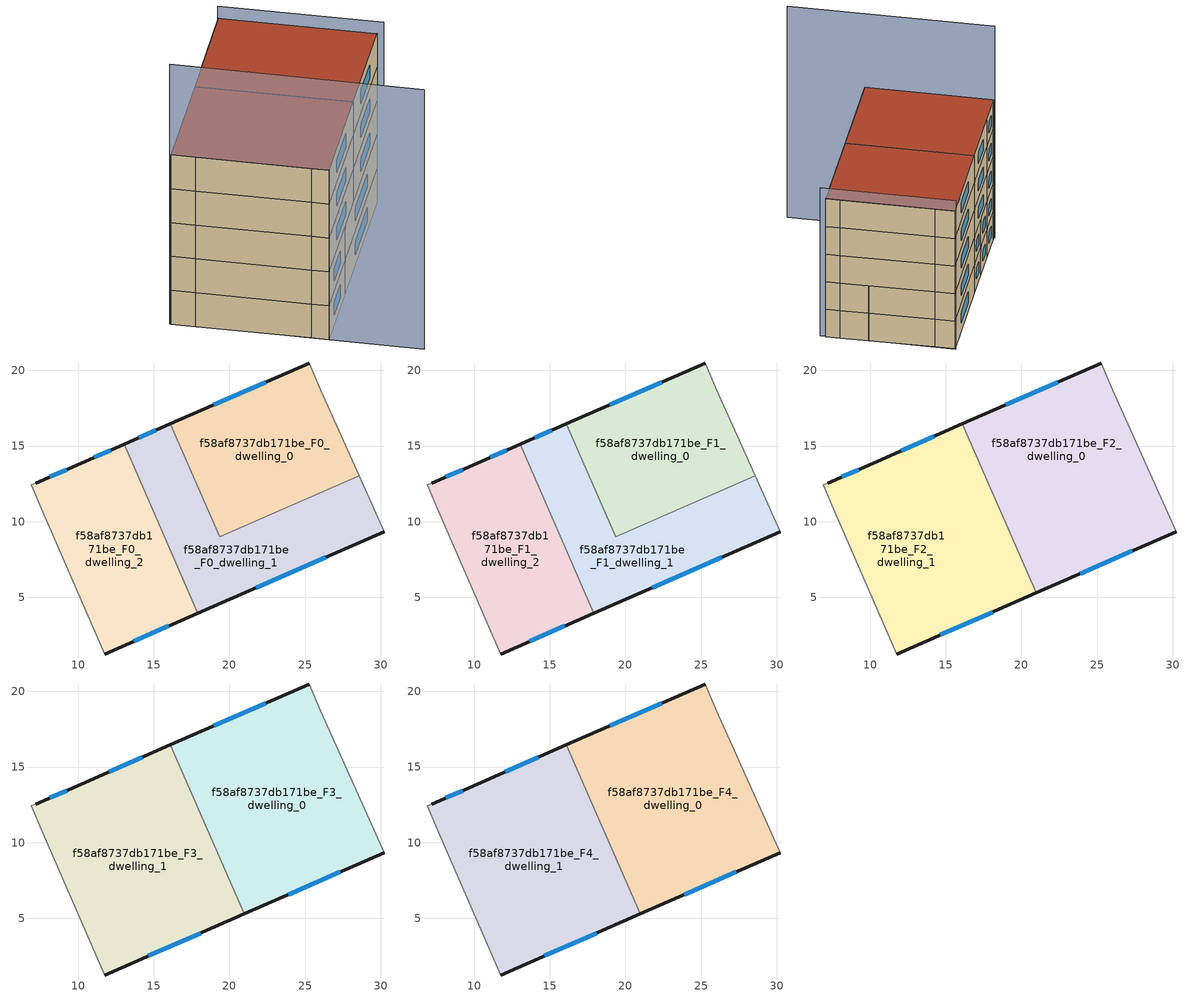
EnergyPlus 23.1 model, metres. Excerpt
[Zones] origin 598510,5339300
f58af8737db171be_F0_dwelling_0
 floor ground (EU_floor_Construction): 26.04,18.71 28.57,13.04 19.36,9.01 16.1,16.46 25.27,20.49 z0
 wall outside (EU_wall_Construction): 25.27,20.49 16.1,16.46 z0:3
 wall adiabatic (EU_wall_Construction): 28.57,13.04 26.04,18.71 25.27,20.49 z0:3
 wall to f58af8737db171be_F0_dwelling_1 (EU_wall_Construction): 16.1,16.46 19.36,9.01 28.57,13.04 z0:3
 window (EU_Window_Construction): 22.39,19.23 18.98,17.73 z0.94:2.06
f58af8737db171be_F0_dwelling_1
 floor ground (EU_floor_Construction): 28.57,13.04 29.67,10.59 30.22,9.34 17.92,3.96 13.04,15.11 16.1,16.46 19.36,9.01 z0
 wall outside (EU_wall_Construction): 17.92,3.96 30.22,9.34 / 16.1,16.46 13.04,15.11 z0:3
 wall adiabatic (EU_wall_Construction): 30.22,9.34 29.67,10.59 28.57,13.04 z0:3
 wall to f58af8737db171be_F0_dwelling_2 (EU_wall_Construction): 13.04,15.11 17.92,3.96 z0:3
 window (EU_Window_Construction): 21.78,5.64 26.36,7.65 / 15.14,16.04 14,15.54 z0.94:2.06
f58af8737db171be_F0_dwelling_2
 floor ground (EU_floor_Construction): 13.04,15.11 17.92,3.96 11.75,1.26 11.21,2.52 7.68,10.67 6.92,12.43 7.19,12.55 10.19,13.86 z0
 wall outside (EU_wall_Construction): 11.75,1.26 17.92,3.96 / 13.04,15.11 10.19,13.86 7.19,12.55 z0:3
 wall adiabatic (EU_wall_Construction): 7.19,12.55 6.92,12.43 7.68,10.67 11.21,2.52 11.75,1.26 z0:3
 window (EU_Window_Construction): 13.69,2.1 15.99,3.11 / 9.25,13.45 8.13,12.96 / 12.15,14.72 11.08,14.26 z0.94:2.06
f58af8737db171be_F1_dwelling_0
 floor to f58af8737db171be_F0_dwelling_0 (EU_floor_Construction): 26.04,18.71 28.57,13.04 19.36,9.01 16.1,16.46 25.27,20.49 z3
 wall outside (EU_wall_Construction): 25.27,20.49 16.1,16.46 z3:6
 wall adiabatic (EU_wall_Construction): 28.57,13.04 26.04,18.71 25.27,20.49 z3:6
 wall to f58af8737db171be_F1_dwelling_1 (EU_wall_Construction): 16.1,16.46 19.36,9.01 28.57,13.04 z3:6
 window (EU_Window_Construction): 22.39,19.23 18.98,17.73 z3.94:5.06
f58af8737db171be_F1_dwelling_1
 floor to f58af8737db171be_F0_dwelling_1 (EU_floor_Construction): 28.57,13.04 29.67,10.59 30.22,9.34 17.92,3.96 13.04,15.11 16.1,16.46 19.36,9.01 z3
 wall outside (EU_wall_Construction): 17.92,3.96 30.22,9.34 / 16.1,16.46 13.04,15.11 z3:6
 wall adiabatic (EU_wall_Construction): 30.22,9.34 29.67,10.59 28.57,13.04 z3:6
 wall to f58af8737db171be_F1_dwelling_2 (EU_wall_Construction): 13.04,15.11 17.92,3.96 z3:6
 window (EU_Window_Construction): 21.78,5.64 26.36,7.65 / 15.14,16.04 14,15.54 z3.94:5.06
f58af8737db171be_F1_dwelling_2
 floor to f58af8737db171be_F0_dwelling_2 (EU_floor_Construction): 13.04,15.11 17.92,3.96 11.75,1.26 11.21,2.52 7.68,10.67 6.92,12.43 7.19,12.55 10.19,13.86 z3
 wall outside (EU_wall_Construction): 11.75,1.26 17.92,3.96 / 13.04,15.11 10.19,13.86 7.19,12.55 z3:6
 wall adiabatic (EU_wall_Construction): 7.19,12.55 6.92,12.43 7.68,10.67 11.21,2.52 11.75,1.26 z3:6
 window (EU_Window_Construction): 13.69,2.1 15.99,3.11 / 9.25,13.45 8.13,12.96 / 12.15,14.72 11.08,14.26 z3.94:5.06
f58af8737db171be_F2_dwelling_0
 floor to f58af8737db171be_F1_dwelling_0 (EU_floor_Construction): 26.04,18.71 28.57,13.04 19.36,9.01 16.1,16.46 25.27,20.49 z6
 floor to f58af8737db171be_F1_dwelling_1 (EU_floor_Construction): 28.57,13.04 29.67,10.59 30.22,9.34 20.99,5.3 19.36,9.01 z6
 wall outside (EU_wall_Construction): 20.99,5.3 30.22,9.34 / 25.27,20.49 16.1,16.46 z6:9
 wall adiabatic (EU_wall_Construction): 30.22,9.34 29.67,10.59 26.04,18.71 25.27,20.49 z6:9
 wall to f58af8737db171be_F2_dwelling_1 (EU_wall_Construction): 16.1,16.46 20.99,5.3 z6:9
 window (EU_Window_Construction): 23.88,6.56 27.33,8.07 / 22.4,19.23 18.98,17.73 z6.94:8.06
f58af8737db171be_F2_dwelling_1
 floor to f58af8737db171be_F1_dwelling_1 (EU_floor_Construction): 16.1,16.46 20.99,5.3 17.92,3.96 13.04,15.11 z6
 floor to f58af8737db171be_F1_dwelling_2 (EU_floor_Construction): 13.04,15.11 17.92,3.96 11.75,1.26 11.21,2.52 7.68,10.67 6.92,12.43 7.19,12.55 10.19,13.86 z6
 wall outside (EU_wall_Construction): 16.1,16.46 10.19,13.86 7.19,12.55 / 11.75,1.26 20.99,5.3 z6:9
 wall adiabatic (EU_wall_Construction): 7.19,12.55 6.92,12.43 7.68,10.67 11.21,2.52 11.75,1.26 z6:9
 window (EU_Window_Construction): 9.25,13.45 8.13,12.96 / 14.25,15.65 12.05,14.68 / 14.65,2.52 18.09,4.03 z6.94:8.06
f58af8737db171be_F3_dwelling_0
 floor to f58af8737db171be_F2_dwelling_0 (EU_floor_Construction): 26.04,18.71 29.67,10.59 30.22,9.34 20.99,5.3 16.1,16.46 25.27,20.49 z9
 wall outside (EU_wall_Construction): 20.99,5.3 30.22,9.34 / 25.27,20.49 16.1,16.46 z9:12
 wall adiabatic (EU_wall_Construction): 30.22,9.34 29.67,10.59 26.04,18.71 25.27,20.49 z9:12
 wall to f58af8737db171be_F3_dwelling_1 (EU_wall_Construction): 16.1,16.46 20.99,5.3 z9:12
 window (EU_Window_Construction): 23.88,6.56 27.33,8.07 / 22.4,19.23 18.98,17.73 z9.94:11.06
f58af8737db171be_F3_dwelling_1
 floor to f58af8737db171be_F2_dwelling_1 (EU_floor_Construction): 16.1,16.46 20.99,5.3 11.75,1.26 11.21,2.52 7.68,10.67 6.92,12.43 7.19,12.55 10.19,13.86 z9
 wall outside (EU_wall_Construction): 16.1,16.46 10.19,13.86 7.19,12.55 / 11.75,1.26 20.99,5.3 z9:12
 wall adiabatic (EU_wall_Construction): 7.19,12.55 6.92,12.43 7.68,10.67 11.21,2.52 11.75,1.26 z9:12
 window (EU_Window_Construction): 9.25,13.45 8.13,12.96 / 14.25,15.65 12.05,14.68 / 14.65,2.52 18.09,4.03 z9.94:11.06
f58af8737db171be_F4_dwelling_0
 floor to f58af8737db171be_F3_dwelling_0 (EU_floor_Construction): 26.04,18.71 29.67,10.59 30.22,9.34 20.99,5.3 16.1,16.46 25.27,20.49 z12
 wall outside (EU_wall_Construction): 20.99,5.3 30.22,9.34 / 25.27,20.49 16.1,16.46 z12:15
 wall adiabatic (EU_wall_Construction): 30.22,9.34 29.67,10.59 26.04,18.71 25.27,20.49 z12:15
 wall to f58af8737db171be_F4_dwelling_1 (EU_wall_Construction): 16.1,16.46 20.99,5.3 z12:15
 window (EU_Window_Construction): 23.88,6.56 27.33,8.07 / 22.4,19.23 18.98,17.73 z12.94:14.06
 roof outside (EU_roof_Construction): 30.22,9.34 29.67,10.59 26.04,18.71 25.27,20.49 16.1,16.46 20.99,5.3 z15
f58af8737db171be_F4_dwelling_1
 floor to f58af8737db171be_F3_dwelling_1 (EU_floor_Construction): 16.1,16.46 20.99,5.3 11.75,1.26 11.21,2.52 7.68,10.67 6.92,12.43 7.19,12.55 10.19,13.86 z12
 wall outside (EU_wall_Construction): 16.1,16.46 10.19,13.86 7.19,12.55 / 11.75,1.26 20.99,5.3 z12:15
 wall adiabatic (EU_wall_Construction): 7.19,12.55 6.92,12.43 7.68,10.67 11.21,2.52 11.75,1.26 z12:15
 window (EU_Window_Construction): 9.25,13.45 8.13,12.96 / 14.25,15.65 12.05,14.68 / 14.65,2.52 18.09,4.03 z12.94:14.06
 roof outside (EU_roof_Construction): 20.99,5.3 16.1,16.46 10.19,13.86 7.19,12.55 6.92,12.43 7.68,10.67 11.21,2.52 11.75,1.26 z15
shading: 6.89,12.52 14.66,-5.47 z0:23; 30.34,8.82 25.24,20.54 z0:16.1
[Building]
EU S2 Campaign: North Axis=0; Terrain=City; Solar Distribution=FullExterior
[Site:Location]
Vienna: Latitude=48; Longitude=16.5; Time Zone=1; Elevation=183
[SizingPeriod:WeatherFileDays]
AnnualSizingPeriod: Begin Month=1; Begin Day of Month=1; End Month=12; End Day of Month=31; Day of Week for Start Day=Monday; Use Weather File Daylight Saving Period=No; Use Weather File Rain and Snow Indicators=No
[MATERIAL]
EU_InternalMass_Material: Roughness=MediumRough; Thickness=0.1; Conductivity=1; Density=1800; Specific Heat=900; Thermal Absorptance=0.9; Solar Absorptance=0.7; Visible Absorptance=0.7
[MATERIAL:NOMASS] Roughness=MediumRough; Thermal Absorptance=0.9; Solar Absorptance=0.7; Visible Absorptance=0.7
Name | Thermal Resistance
EU_wall_NoMass | 0.914258
EU_roof_NoMass | 0.954009
EU_floor_NoMass | 1.09711
[WINDOWMATERIAL:SIMPLEGLAZINGSYSTEM]
EU_Window_SimpleGlazing: UFactor=2.09642; Solar Heat Gain Coefficient=0.65; Visible Transmittance=0.65
[CONSTRUCTION]
EU_wall_Construction: EU_wall_NoMass
EU_roof_Construction: EU_roof_NoMass
EU_floor_Construction: EU_floor_NoMass
EU_Window_Construction: EU_Window_SimpleGlazing
EU_InternalMass_Construction: EU_InternalMass_Material
[ZONE] Type=1; Multiplier=1; Ceiling Height=autocalculate; Floor Area=autocalculate; Part of Total Floor Area=Yes
Name | Volume
f58af8737db171be_F0_dwelling_0 | 244.834
f58af8737db171be_F1_dwelling_0 | 244.833
f58af8737db171be_F2_dwelling_0 | 367.24
f58af8737db171be_F3_dwelling_0; f58af8737db171be_F4_dwelling_0 | 367.239
f58af8737db171be_F0_dwelling_1 | 244.849
f58af8737db171be_F1_dwelling_1 | 244.85
f58af8737db171be_F2_dwelling_1 | 367.252
f58af8737db171be_F3_dwelling_1; f58af8737db171be_F4_dwelling_1 | 367.268
f58af8737db171be_F0_dwelling_2; f58af8737db171be_F1_dwelling_2 | 244.854
[INTERNALMASS] Construction=EU_InternalMass_Construction
Name | Zone or ZoneList | Surface Area
f58af8737db171be_F0_dwelling_0_EU_InternalMass | f58af8737db171be_F0_dwelling_0 | 81.6123
f58af8737db171be_F0_dwelling_1_EU_InternalMass | f58af8737db171be_F0_dwelling_1 | 81.6162
f58af8737db171be_F0_dwelling_2_EU_InternalMass | f58af8737db171be_F0_dwelling_2 | 81.6157
f58af8737db171be_F1_dwelling_0_EU_InternalMass | f58af8737db171be_F1_dwelling_0 | 81.6123
f58af8737db171be_F1_dwelling_1_EU_InternalMass | f58af8737db171be_F1_dwelling_1 | 81.6162
f58af8737db171be_F1_dwelling_2_EU_InternalMass | f58af8737db171be_F1_dwelling_2 | 81.6157
f58af8737db171be_F2_dwelling_0_EU_InternalMass | f58af8737db171be_F2_dwelling_0 | 122.413
f58af8737db171be_F2_dwelling_1_EU_InternalMass | f58af8737db171be_F2_dwelling_1 | 122.423
f58af8737db171be_F3_dwelling_0_EU_InternalMass | f58af8737db171be_F3_dwelling_0 | 122.413
f58af8737db171be_F3_dwelling_1_EU_InternalMass | f58af8737db171be_F3_dwelling_1 | 122.423
f58af8737db171be_F4_dwelling_0_EU_InternalMass | f58af8737db171be_F4_dwelling_0 | 122.413
f58af8737db171be_F4_dwelling_1_EU_InternalMass | f58af8737db171be_F4_dwelling_1 | 122.423
[OTHEREQUIPMENT] Fuel Type=Electricity; Design Level Calculation Method=Watts/Area; Power per Zone Floor Area=1; Fraction Latent=0; Fraction Radiant=0; Fraction Lost=0; Carbon Dioxide Generation Rate=0; EndUse Subcategory=EU_Step8_InternalGains
Name | Zone or ZoneList or Space or SpaceList | Schedule
EU_Step8_InternalGain_f58af8737db171be_F0_dwelling_0_f000 | f58af8737db171be_F0_dwelling_0 | EU_Step8_GainSchedule_f58af8737db171be_F0_dwelling_0_f000
EU_Step8_InternalGain_f58af8737db171be_F0_dwelling_1_f000 | f58af8737db171be_F0_dwelling_1 | EU_Step8_GainSchedule_f58af8737db171be_F0_dwelling_1_f000
EU_Step8_InternalGain_f58af8737db171be_F0_dwelling_2_f000 | f58af8737db171be_F0_dwelling_2 | EU_Step8_GainSchedule_f58af8737db171be_F0_dwelling_2_f000
EU_Step8_InternalGain_f58af8737db171be_F1_dwelling_0_f000 | f58af8737db171be_F1_dwelling_0 | EU_Step8_GainSchedule_f58af8737db171be_F1_dwelling_0_f000
EU_Step8_InternalGain_f58af8737db171be_F1_dwelling_1_f000 | f58af8737db171be_F1_dwelling_1 | EU_Step8_GainSchedule_f58af8737db171be_F1_dwelling_1_f000
EU_Step8_InternalGain_f58af8737db171be_F1_dwelling_2_f000 | f58af8737db171be_F1_dwelling_2 | EU_Step8_GainSchedule_f58af8737db171be_F1_dwelling_2_f000
EU_Step8_InternalGain_f58af8737db171be_F2_dwelling_0_f000 | f58af8737db171be_F2_dwelling_0 | EU_Step8_GainSchedule_f58af8737db171be_F2_dwelling_0_f000
EU_Step8_InternalGain_f58af8737db171be_F2_dwelling_1_f000 | f58af8737db171be_F2_dwelling_1 | EU_Step8_GainSchedule_f58af8737db171be_F2_dwelling_1_f000
EU_Step8_InternalGain_f58af8737db171be_F3_dwelling_0_f000 | f58af8737db171be_F3_dwelling_0 | EU_Step8_GainSchedule_f58af8737db171be_F3_dwelling_0_f000
EU_Step8_InternalGain_f58af8737db171be_F3_dwelling_1_f000 | f58af8737db171be_F3_dwelling_1 | EU_Step8_GainSchedule_f58af8737db171be_F3_dwelling_1_f000
EU_Step8_InternalGain_f58af8737db171be_F4_dwelling_0_f000 | f58af8737db171be_F4_dwelling_0 | EU_Step8_GainSchedule_f58af8737db171be_F4_dwelling_0_f000
EU_Step8_InternalGain_f58af8737db171be_F4_dwelling_1_f000 | f58af8737db171be_F4_dwelling_1 | EU_Step8_GainSchedule_f58af8737db171be_F4_dwelling_1_f000
[ZONEVENTILATION:DESIGNFLOWRATE] Schedule=EU_AlwaysOn; Design Flow Rate Calculation Method=AirChanges/Hour; Air Changes per Hour=0.546891; Ventilation Type=Natural; Fan Pressure Rise=0; Fan Total Efficiency=1; Constant Term Coefficient=1; Temperature Term Coefficient=0; Velocity Term Coefficient=0; Velocity Squared Term Coefficient=0; Minimum Indoor Temperature=-100; Maximum Indoor Temperature=100; Delta Temperature=-100; Minimum Outdoor Temperature=-100; Maximum Outdoor Temperature=100; Maximum Wind Speed=40
Name | Zone or ZoneList or Space or SpaceList
EU_ConstantAir_f58af8737db171be_F0_dwelling_0 | f58af8737db171be_F0_dwelling_0
EU_ConstantAir_f58af8737db171be_F0_dwelling_1 | f58af8737db171be_F0_dwelling_1
EU_ConstantAir_f58af8737db171be_F0_dwelling_2 | f58af8737db171be_F0_dwelling_2
EU_ConstantAir_f58af8737db171be_F1_dwelling_0 | f58af8737db171be_F1_dwelling_0
EU_ConstantAir_f58af8737db171be_F1_dwelling_1 | f58af8737db171be_F1_dwelling_1
EU_ConstantAir_f58af8737db171be_F1_dwelling_2 | f58af8737db171be_F1_dwelling_2
EU_ConstantAir_f58af8737db171be_F2_dwelling_0 | f58af8737db171be_F2_dwelling_0
EU_ConstantAir_f58af8737db171be_F2_dwelling_1 | f58af8737db171be_F2_dwelling_1
EU_ConstantAir_f58af8737db171be_F3_dwelling_0 | f58af8737db171be_F3_dwelling_0
EU_ConstantAir_f58af8737db171be_F3_dwelling_1 | f58af8737db171be_F3_dwelling_1
EU_ConstantAir_f58af8737db171be_F4_dwelling_0 | f58af8737db171be_F4_dwelling_0
EU_ConstantAir_f58af8737db171be_F4_dwelling_1 | f58af8737db171be_F4_dwelling_1
[HVACTEMPLATE:THERMOSTAT] Constant Heating Setpoint=20; Constant Cooling Setpoint=50
EU_HeatOnly_f58af8737db171be_F0_dwelling_0; EU_HeatOnly_f58af8737db171be_F0_dwelling_1; EU_HeatOnly_f58af8737db171be_F0_dwelling_2; EU_HeatOnly_f58af8737db171be_F1_dwelling_0; EU_HeatOnly_f58af8737db171be_F1_dwelling_1; EU_HeatOnly_f58af8737db171be_F1_dwelling_2; EU_HeatOnly_f58af8737db171be_F2_dwelling_0; EU_HeatOnly_f58af8737db171be_F2_dwelling_1; EU_HeatOnly_f58af8737db171be_F3_dwelling_0; EU_HeatOnly_f58af8737db171be_F3_dwelling_1; EU_HeatOnly_f58af8737db171be_F4_dwelling_0; EU_HeatOnly_f58af8737db171be_F4_dwelling_1
[HVACTEMPLATE:ZONE:IDEALLOADSAIRSYSTEM] System Availability Schedule=EU_AlwaysOn; Maximum Heating Supply Air Temperature=50; Minimum Cooling Supply Air Temperature=13; Maximum Heating Supply Air Humidity Ratio=0.0156; Minimum Cooling Supply Air Humidity Ratio=0.0077; Heating Limit=NoLimit; Cooling Limit=NoLimit; Heating Availability Schedule=EU_AlwaysOn; Cooling Availability Schedule=EU_CoolingOff; Dehumidification Control Type=ConstantSensibleHeatRatio; Cooling Sensible Heat Ratio=0.7; Dehumidification Setpoint=60; Humidification Control Type=None; Humidification Setpoint=30; Outdoor Air Method=None; Outdoor Air Flow Rate per Person=0.00944; Outdoor Air Flow Rate per Zone Floor Area=0; Outdoor Air Flow Rate per Zone=0; Demand Controlled Ventilation Type=None; Outdoor Air Economizer Type=NoEconomizer; Heat Recovery Type=None; Sensible Heat Recovery Effectiveness=0.7; Latent Heat Recovery Effectiveness=0.65
Name | Template Thermostat
f58af8737db171be_F0_dwelling_0 | EU_HeatOnly_f58af8737db171be_F0_dwelling_0
f58af8737db171be_F0_dwelling_1 | EU_HeatOnly_f58af8737db171be_F0_dwelling_1
f58af8737db171be_F0_dwelling_2 | EU_HeatOnly_f58af8737db171be_F0_dwelling_2
f58af8737db171be_F1_dwelling_0 | EU_HeatOnly_f58af8737db171be_F1_dwelling_0
f58af8737db171be_F1_dwelling_1 | EU_HeatOnly_f58af8737db171be_F1_dwelling_1
f58af8737db171be_F1_dwelling_2 | EU_HeatOnly_f58af8737db171be_F1_dwelling_2
f58af8737db171be_F2_dwelling_0 | EU_HeatOnly_f58af8737db171be_F2_dwelling_0
f58af8737db171be_F2_dwelling_1 | EU_HeatOnly_f58af8737db171be_F2_dwelling_1
f58af8737db171be_F3_dwelling_0 | EU_HeatOnly_f58af8737db171be_F3_dwelling_0
f58af8737db171be_F3_dwelling_1 | EU_HeatOnly_f58af8737db171be_F3_dwelling_1
f58af8737db171be_F4_dwelling_0 | EU_HeatOnly_f58af8737db171be_F4_dwelling_0
f58af8737db171be_F4_dwelling_1 | EU_HeatOnly_f58af8737db171be_F4_dwelling_1
[SIZING:ZONE] Zone Cooling Design Supply Air Temperature Input Method=SupplyAirTemperature; Zone Cooling Design Supply Air Temperature=13; Zone Heating Design Supply Air Temperature Input Method=SupplyAirTemperature; Zone Heating Design Supply Air Temperature=50; Zone Cooling Design Supply Air Humidity Ratio=0.008; Zone Heating Design Supply Air Humidity Ratio=0.008; Cooling Design Air Flow Method=DesignDay; Cooling Design Air Flow Rate=0; Cooling Minimum Air Flow per Zone Floor Area=0.000762; Cooling Minimum Air Flow=0; Cooling Minimum Air Flow Fraction=0.2; Heating Design Air Flow Method=DesignDay; Heating Design Air Flow Rate=0; Heating Maximum Air Flow per Zone Floor Area=0.002032; Heating Maximum Air Flow=0.141576; Heating Maximum Air Flow Fraction=0.3; Account for Dedicated Outdoor Air System=No; Dedicated Outdoor Air System Control Strategy=NeutralSupplyAir; Dedicated Outdoor Air Low Setpoint Temperature for Design=autosize; Dedicated Outdoor Air High Setpoint Temperature for Design=autosize; Zone Load Sizing Method=Sensible Load Only No Latent Load; Zone Latent Cooling Design Supply Air Humidity Ratio Input Method=HumidityRatioDifference; Zone Cooling Design Supply Air Humidity Ratio Difference=0.005; Zone Latent Heating Design Supply Air Humidity Ratio Input Method=HumidityRatioDifference; Zone Humidification Design Supply Air Humidity Ratio Difference=0.005
f58af8737db171be_F0_dwelling_0; f58af8737db171be_F0_dwelling_1; f58af8737db171be_F0_dwelling_2; f58af8737db171be_F1_dwelling_0; f58af8737db171be_F1_dwelling_1; f58af8737db171be_F1_dwelling_2; f58af8737db171be_F2_dwelling_0; f58af8737db171be_F2_dwelling_1; f58af8737db171be_F3_dwelling_0; f58af8737db171be_F3_dwelling_1; f58af8737db171be_F4_dwelling_0; f58af8737db171be_F4_dwelling_1
[SCHEDULE:CONSTANT]
Name | Hourly Value
EU_AlwaysOn | 1
EU_CoolingOff | 0
[SCHEDULE:FILE] Column Number=1; Rows to Skip at Top=0; Number of Hours of Data=8760; Column Separator=Comma; Interpolate to Timestep=No; Minutes per Item=60; Adjust Schedule for Daylight Savings=Yes
Name | File
EU_Step8_GainSchedule_f58af8737db171be_F0_dwelling_0_f000 | ../../schedules/f58af8737db171be/f58af8737db171be_F0_dwelling_0_f000_gain.csv
EU_Step8_GainSchedule_f58af8737db171be_F0_dwelling_1_f000 | ../../schedules/f58af8737db171be/f58af8737db171be_F0_dwelling_1_f000_gain.csv
EU_Step8_GainSchedule_f58af8737db171be_F0_dwelling_2_f000 | ../../schedules/f58af8737db171be/f58af8737db171be_F0_dwelling_2_f000_gain.csv
EU_Step8_GainSchedule_f58af8737db171be_F1_dwelling_0_f000 | ../../schedules/f58af8737db171be/f58af8737db171be_F1_dwelling_0_f000_gain.csv
EU_Step8_GainSchedule_f58af8737db171be_F1_dwelling_1_f000 | ../../schedules/f58af8737db171be/f58af8737db171be_F1_dwelling_1_f000_gain.csv
EU_Step8_GainSchedule_f58af8737db171be_F1_dwelling_2_f000 | ../../schedules/f58af8737db171be/f58af8737db171be_F1_dwelling_2_f000_gain.csv
EU_Step8_GainSchedule_f58af8737db171be_F2_dwelling_0_f000 | ../../schedules/f58af8737db171be/f58af8737db171be_F2_dwelling_0_f000_gain.csv
EU_Step8_GainSchedule_f58af8737db171be_F2_dwelling_1_f000 | ../../schedules/f58af8737db171be/f58af8737db171be_F2_dwelling_1_f000_gain.csv
EU_Step8_GainSchedule_f58af8737db171be_F3_dwelling_0_f000 | ../../schedules/f58af8737db171be/f58af8737db171be_F3_dwelling_0_f000_gain.csv
EU_Step8_GainSchedule_f58af8737db171be_F3_dwelling_1_f000 | ../../schedules/f58af8737db171be/f58af8737db171be_F3_dwelling_1_f000_gain.csv
EU_Step8_GainSchedule_f58af8737db171be_F4_dwelling_0_f000 | ../../schedules/f58af8737db171be/f58af8737db171be_F4_dwelling_0_f000_gain.csv
EU_Step8_GainSchedule_f58af8737db171be_F4_dwelling_1_f000 | ../../schedules/f58af8737db171be/f58af8737db171be_F4_dwelling_1_f000_gain.csv
